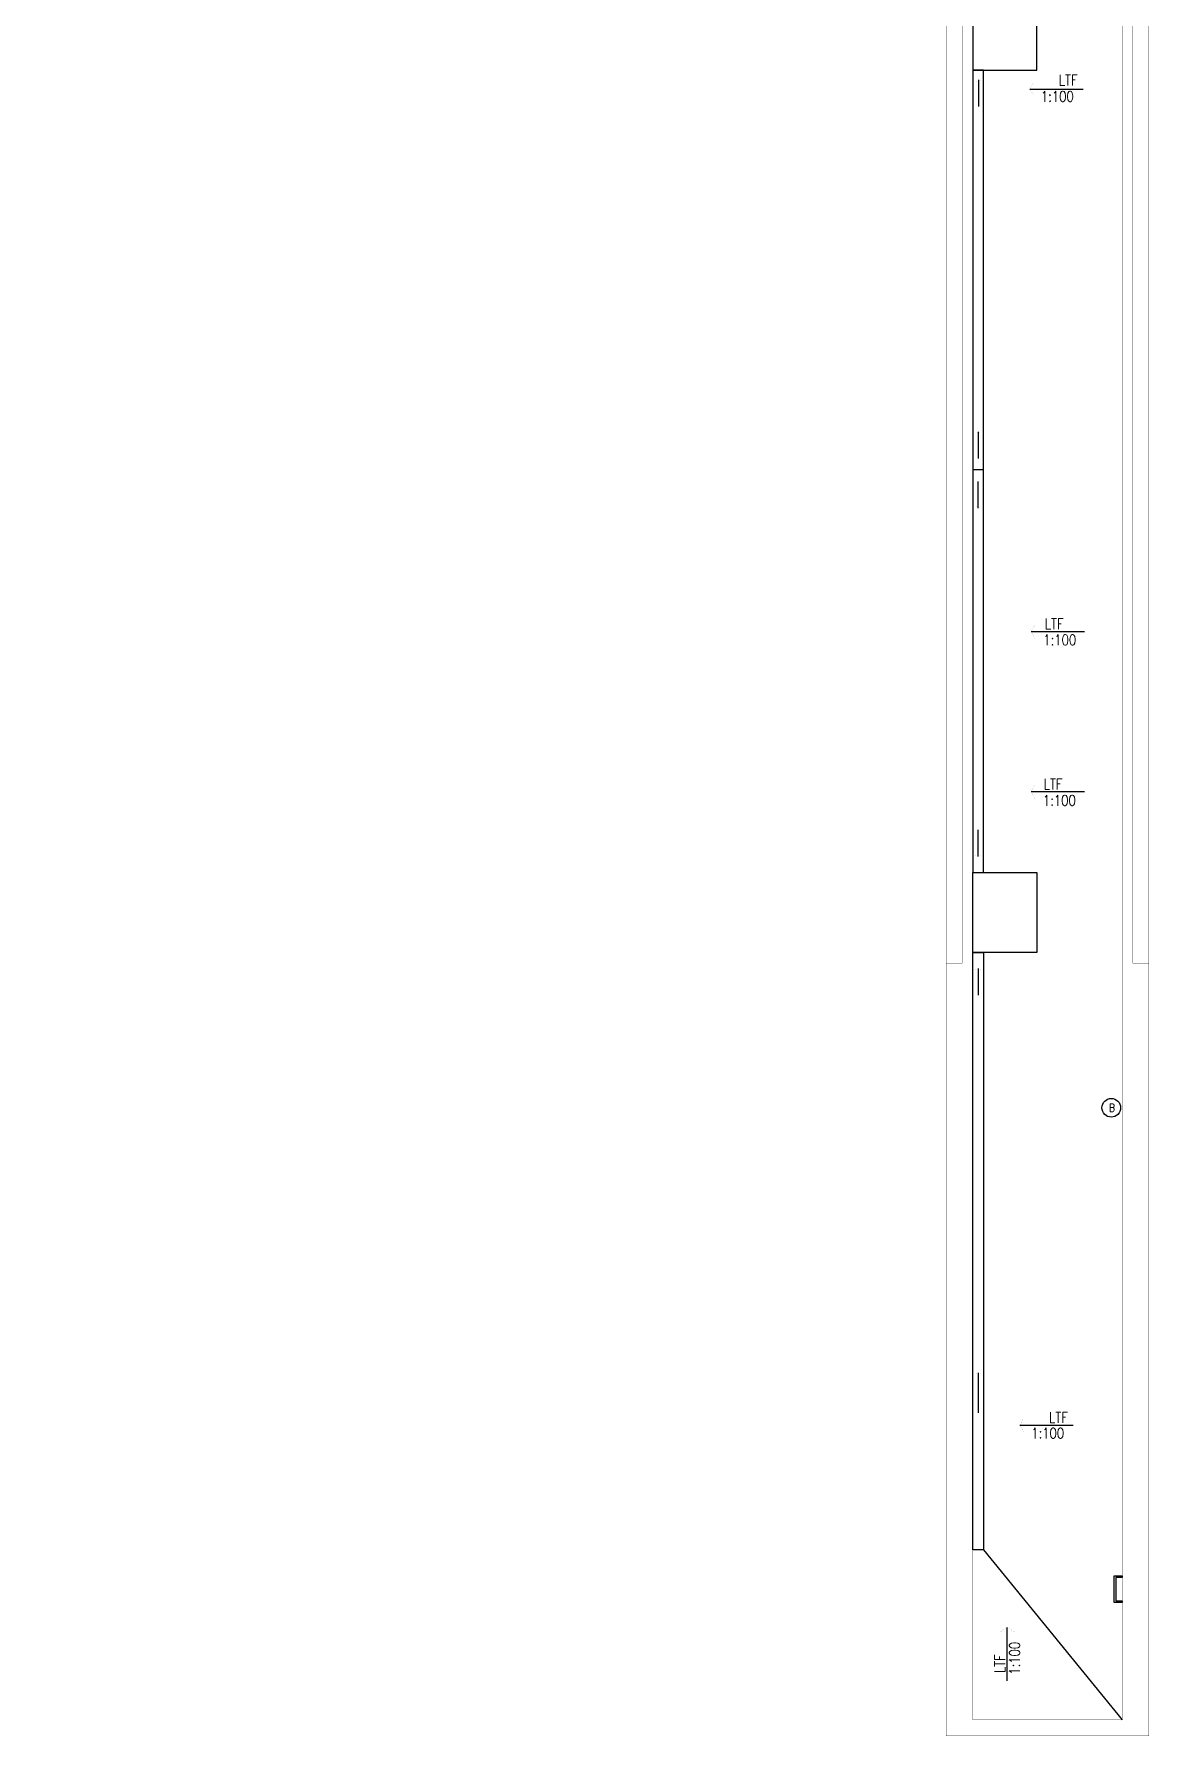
# Model space of a CAD drawing. Extents: x -163000 to 184253, y -124935 to 90032.
# Drawn here: x 88998 to 109902, y 5556 to 37475 of the extents above; entities that cross this region are included whole.
import ezdxf

# ---------------------------------------------------------------- set-up
doc = ezdxf.new("R2010")
doc.units = 0
doc.header["$LTSCALE"] = 1000
doc.header["$MEASUREMENT"] = 0
doc.layers.get('0').update_dxf_attribs({"linetype": 'CONTINUOUS'})
for name, color, linetype in [('s3118a$0$11', 7, 'CONTINUOUS'), ('s3118a$0$25', 7, 'CONTINUOUS'), ('s3118a$0$45', 7, 'CONTINUOUS'), ('s3118a$0$56', 7, 'CONTINUOUS'), ('s3118a$0$9', 7, 'CONTINUOUS')]:
    doc.layers.add(name, color=color, linetype=linetype)
doc.styles.add('s3118a$0$STANDARD', font='romans.shx', dxfattribs={"width": 0.75})

# ---------------------------------------------------------------- blocks, each defined once
blk = doc.blocks.new('s3118a$0$ARROW')
at = {"layer": 's3118a$0$11', "color": 14, "linetype": 'Continuous', "const_width": 0.005}
blk.add_lwpolyline([(-0.4331, 0.25), (0, 0), (0.4331, 0.25)], dxfattribs=at)
blk = doc.blocks.new('s3118a$0$BCF')
at = {"layer": 's3118a$0$56', "color": 1, "linetype": 'Continuous'}
blk.add_circle((0, 0), 0.175, dxfattribs=at)
at = {"layer": 's3118a$0$56', "color": 1, "linetype": 'Continuous', "style": 's3118a$0$STANDARD', "width": 0.8}
blk.add_text('B', height=0.15, dxfattribs=at).set_placement((-0.0397, -0.075))
blk = doc.blocks.new('s3118a$0$CATLAD')
at = {"layer": 's3118a$0$25', "linetype": 'Continuous'}
blk.add_lwpolyline([(0, 0), (0, 0.15), (0.5, 0.15), (0.5, 0), (0.468, 0), (0.468, 0.118), (0.032, 0.118), (0.032, 0)], close=True, dxfattribs=at)

msp = doc.modelspace()

# ---------------------------------------------------------------- linework, layer by layer
at = {"layer": 's3118a$0$45', "color": 4, "linetype": 'Continuous'}
for p, q in [((106706, 36616), (106706, 36116)), ((107672, 36444), (108672, 36444)), ((106703, 30015), (106703, 29515)), ((106800, 29300), (106600, 29300)), ((106703, 28585), (106703, 29085)), ((107692, 26267), (108692, 26267)), ((107692, 23267), (108692, 23267)), ((106700, 22050), (106700, 22550)), ((106700, 19950), (106700, 19450)), ((106703, 12368), (106703, 11618)), ((107481, 11386), (108481, 11386)), ((106800, 9050), (109400, 5859)), ((107247, 6589), (107247, 7589))]:
    msp.add_line(p, q, dxfattribs=at)
for points in [[(106600, 36800), (107800, 36800), (107800, 38300), (106600, 38300)], [(106600, 21750), (106800, 21750), (106800, 36800), (106600, 36800)], [(106600, 21750), (107800, 21750), (107800, 20250), (106600, 20250)], [(106800, 9050), (106600, 9050), (106600, 20250), (106800, 20250)]]:
    msp.add_lwpolyline(points, close=True, dxfattribs=at)
at = {"layer": 's3118a$0$9', "color": 14, "linetype": 'Continuous', "const_width": 5}
for points in [[(89000, 53550), (89000, 51100), (106100, 51100), (106100, 5559), (106600, 5559), (106600, 5559), (109400, 5559), (109400, 5559), (109900, 5559), (109900, 66006)], [(106600, 51600), (106600, 5859), (109400, 5859), (109400, 51600)], [(106100, 20050), (106400, 20050), (106400, 51300), (89250, 51300)]]:
    msp.add_lwpolyline(points, dxfattribs=at)
at = {"layer": 's3118a$0$9', "color": 6, "linetype": 'Continuous', "const_width": 5}
msp.add_lwpolyline([(109900, 20050), (109600, 20050), (109600, 66006)], dxfattribs=at)

# ---------------------------------------------------------------- block references
at = {"zscale": 1000}
for name, p, xscale, yscale, rotation in [('s3118a$0$ARROW', (106706, 36616), 149.999, 149.999, 180), ('s3118a$0$ARROW', (107672, 36444), 299.998, 299.998, 270), ('s3118a$0$ARROW', (106703, 30015), 149.999, 149.999, 180), ('s3118a$0$ARROW', (106703, 28585), 149.999, -149.999, 180), ('s3118a$0$ARROW', (107692, 26267), 299.998, 299.998, 270), ('s3118a$0$ARROW', (107692, 23267), 299.998, 299.998, 270), ('s3118a$0$ARROW', (106700, 22050), 149.999, -149.999, 180), ('s3118a$0$ARROW', (106700, 19950), 149.999, 149.999, 180), ('s3118a$0$ARROW', (106703, 12368), 149.999, 149.999, 180), ('s3118a$0$ARROW', (107481, 11386), 299.998, 299.998, 270), ('s3118a$0$CATLAD', (109400, 8059), 999.9979999999999, 999.9979999999999, 90), ('s3118a$0$ARROW', (107247, 7589), 299.998, 299.998, 180)]:
    msp.add_blockref(name, p, dxfattribs=dict(at, xscale=xscale, yscale=yscale, rotation=rotation))
at = {"xscale": 999.9979999999999, "yscale": 999.9979999999999, "zscale": 1000}
msp.add_blockref('s3118a$0$BCF', (109196, 17338), dxfattribs=at)

# ---------------------------------------------------------------- texts
at = {"layer": 's3118a$0$45', "color": 4, "linetype": 'Continuous', "style": 's3118a$0$STANDARD', "width": 0.8}
for s, p in [('LTF', (108213, 36512)), ('1:100', (107876, 36205)), ('LTF', (107950, 26311)), ('1:100', (107921, 26013)), ('LTF', (107930, 23308)), ('1:100', (107914, 23003)), ('LTF', (108031, 11432)), ('1:100', (107695, 11135))]:
    msp.add_text(s, height=200, dxfattribs=at).set_placement(p)
for s, p in [('LTF', (107208, 6737)), ('1:100', (107484, 6704))]:
    msp.add_text(s, height=200, rotation=90, dxfattribs=at).set_placement(p)

doc.saveas('drawing.dxf')
